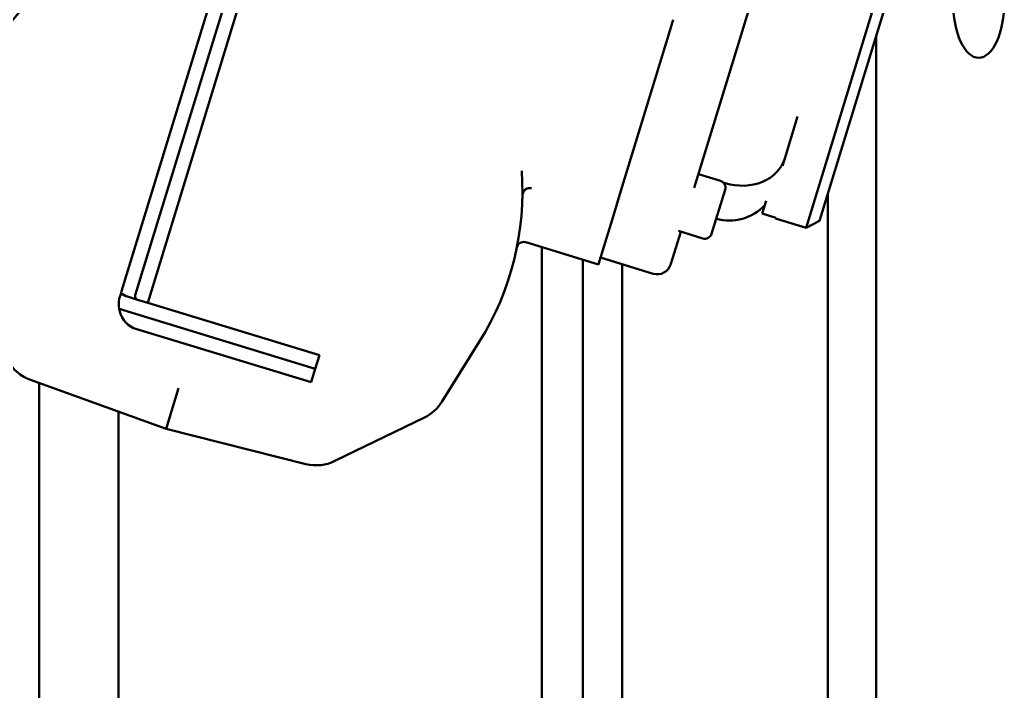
# Model space of a CAD drawing. Header units: inches. Extents: x 11 to 1621, y 11 to 1332.
# Drawn here: x 1299.67 to 1305.13, y 336.19 to 339.92 of the extents above; entities that cross this region are included whole.
import ezdxf

# ---------------------------------------------------------------- set-up
doc = ezdxf.new("R2010")
doc.units = ezdxf.units.IN
doc.header["$LTSCALE"] = 48
doc.header["$MEASUREMENT"] = 0
doc.layers.add('Visible (ANSI)', color=7, linetype='Continuous', lineweight=50)

msp = doc.modelspace()

# ---------------------------------------------------------------- linework, layer by layer
at = {"layer": 'Visible (ANSI)'}
for p, q in [((1304.031025, 338.768353), (1304.710156, 340.989691)), ((1304.104765, 338.807561), (1304.749364, 340.91595)), ((1303.654787, 339.793248), (1303.89419, 340.576302)), ((1300.856185, 340.459456), (1300.23162, 338.416594)), ((1300.30692, 338.393573), (1300.931485, 340.436434)), ((1301.006785, 340.413413), (1300.376464, 338.351726)), ((1303.28226, 339.887681), (1303.28441, 339.894715)), ((1303.28441, 339.894715), (1303.289927, 339.912757)), ((1303.293619, 339.924834), (1303.289927, 339.912757)), ((1303.28226, 339.887681), (1303.003127, 338.974679)), ((1304.41944, 333.525229), (1304.41944, 339.836814)), ((1303.654787, 339.793248), (1303.409324, 338.990376)), ((1303.983648, 339.387671), (1303.912308, 339.154329)), ((1303.912308, 339.154329), (1303.899839, 339.113545)), ((1303.432736, 339.066953), (1303.555098, 339.029543)), ((1303.582058, 339.016734), (1303.571055, 339.020098)), ((1303.003127, 338.974679), (1302.960807, 338.836255)), ((1302.960807, 338.836255), (1303.003127, 338.974679)), ((1303.581237, 338.980383), (1303.506417, 338.735659)), ((1302.456393, 338.947829), (1302.455237, 338.914706)), ((1303.787523, 338.847168), (1303.809555, 338.919231)), ((1304.15126, 333.525229), (1304.15126, 338.959637)), ((1302.892912, 338.61418), (1302.960807, 338.836255)), ((1303.787523, 338.847168), (1303.862822, 338.824146)), ((1303.861601, 338.820151), (1303.862822, 338.824146)), ((1304.031025, 338.768353), (1303.861601, 338.820151)), ((1304.104765, 338.807561), (1304.031025, 338.768353)), ((1303.334895, 338.74693), (1303.280507, 338.569034)), ((1303.321734, 338.750953), (1303.457257, 338.70952)), ((1302.426027, 338.6621), (1302.426064, 338.662089)), ((1302.475222, 338.688228), (1302.877911, 338.565114)), ((1302.563766, 327.701101), (1302.563766, 338.661158)), ((1302.791461, 328.406296), (1302.791461, 338.591544)), ((1302.890281, 338.605575), (1302.877911, 338.565114)), ((1303.181207, 338.513556), (1302.889421, 338.602764)), ((1302.890281, 338.605575), (1302.891052, 338.608096)), ((1302.892393, 338.612485), (1302.891052, 338.608096)), ((1302.892912, 338.61418), (1302.892393, 338.612485)), ((1303.009642, 333.525229), (1303.009642, 338.566009)), ((1303.279528, 338.565834), (1303.280507, 338.569034)), ((1300.23162, 338.416594), (1300.228166, 338.405298)), ((1300.218414, 338.3734), (1300.228166, 338.405298)), ((1300.319989, 338.368993), (1300.263511, 338.38626)), ((1300.376464, 338.351726), (1300.319989, 338.368993)), ((1301.306021, 337.985333), (1300.217313, 338.318185)), ((1301.329042, 338.060633), (1300.376503, 338.351854)), ((1301.283, 337.910034), (1300.297136, 338.211443)), ((1302.216902, 338.135147), (1302.008861, 337.802213)), ((1301.306021, 337.985333), (1301.329042, 338.060633)), ((1301.283, 337.910034), (1301.306021, 337.985333)), ((1300.478519, 337.651923), (1299.725921, 337.923488)), ((1299.774479, 325.593225), (1299.774479, 337.905966)), ((1300.478519, 337.651923), (1300.547668, 337.8781)), ((1300.214479, 321.586674), (1300.214479, 337.747198)), ((1301.912087, 337.715077), (1301.415642, 337.472944)), ((1301.254308, 337.456213), (1300.478519, 337.651923))]:
    msp.add_line(p, q, dxfattribs=at)
for centre, radius, start, end in [((1300.881393, 338.969666), 1.574803, 112.194967, 178), ((1300.881393, 338.969666), 1.574803, 328, 4.16716), ((1303.543587, 338.991893), 0.03937, 343.000202, 73), ((1303.602788, 339.084538), 0.275591, 255.046713, 316.234499), ((1303.468767, 338.74717), 0.03937, 253, 342.999798), ((1303.204229, 338.588856), 0.07874, 253, 343), ((1300.361677, 338.342924), 0.146468, 167.990446, 189.724158), ((1300.325744, 338.387817), 0.019685, 163, 253), ((1300.361677, 338.342924), 0.146468, 189.724158, 243.854698), ((1299.806098, 338.145686), 0.23622, 210, 250.158699), ((1301.808535, 337.92739), 0.23622, 296, 328), ((1301.312089, 337.685258), 0.23622, 255.841301, 296)]:
    msp.add_arc(centre, radius, start, end, dxfattribs=at)
msp.add_ellipse((1304.988677, 340.025229), major_axis=(0, -0.3125), ratio=0.45538998, dxfattribs=at)
for centre, major_axis, ratio, start_param, end_param in [((1303.648759, 339.234904), (0.263549, -0.080575), 0.82781551, 4.71238898, 6.28318531), ((1300.250442, 338.41084), (-0.038898, 0.022714), 0.38196601, 1.19716312, 2.12437069)]:
    msp.add_ellipse(centre, major_axis=major_axis, ratio=ratio, start_param=start_param, end_param=end_param, dxfattribs=at)
for points, knots in [([(1302.506096, 338.987719), (1302.503354, 338.98856), (1302.500657, 338.989062), (1302.493356, 338.989563), (1302.488798, 338.98899), (1302.479576, 338.986014), (1302.475101, 338.983451), (1302.467202, 338.976687), (1302.46388, 338.972492), (1302.459609, 338.964524), (1302.458258, 338.961), (1302.456529, 338.954009), (1302.456084, 338.950571), (1302.456035, 338.947122)], [-0.190143771, -0.190143771, -0.190143771, -0.190143771, -0.169215472, -0.169215472, -0.134238743, -0.134238743, -0.095199823, -0.095199823, -0.054878264, -0.054878264, -0.026289154, -0.026289154, -0.000000093, -0.000000093, -0.000000093, -0.000000093]), ([(1302.456393, 338.947829), (1302.456514, 338.951281), (1302.457032, 338.954713), (1302.458881, 338.961561), (1302.460251, 338.964954), (1302.464526, 338.972662), (1302.467818, 338.976731), (1302.475678, 338.983382), (1302.480176, 338.985927), (1302.488486, 338.988567), (1302.492046, 338.989147), (1302.499172, 338.989215), (1302.502672, 338.988725), (1302.506096, 338.987719)], [0.000000031, 0.000000031, 0.000000031, 0.000000031, 0.02631959, 0.02631959, 0.054051623, 0.054051623, 0.093505934, 0.093505934, 0.132614572, 0.132614572, 0.160099939, 0.160099939, 0.187049708, 0.187049708, 0.187049708, 0.187049708]), ([(1302.475224, 338.688228), (1302.471166, 338.689469), (1302.466849, 338.690052), (1302.458342, 338.689813), (1302.454042, 338.688979), (1302.446041, 338.686016), (1302.442236, 338.683848), (1302.435608, 338.678476), (1302.4327, 338.675202), (1302.428561, 338.668647), (1302.427083, 338.665422), (1302.426064, 338.662089)], [0, 0, 0, 0, 0.032338907, 0.032338907, 0.064850291, 0.064850291, 0.097355439, 0.097355439, 0.129860811, 0.129860811, 0.156423745, 0.156423745, 0.156423745, 0.156423745])]:
    msp.add_open_spline(points, degree=3, knots=knots, dxfattribs=at)
msp.add_rational_spline([(1302.426027, 338.6621), (1302.425712, 338.661031), (1302.425442, 338.659945), (1302.425218, 338.658841)], [0.999999999545, 0.999999999545, 0.999999999545, 0.999999999546], degree=3, dxfattribs=at)

doc.saveas('drawing.dxf')
